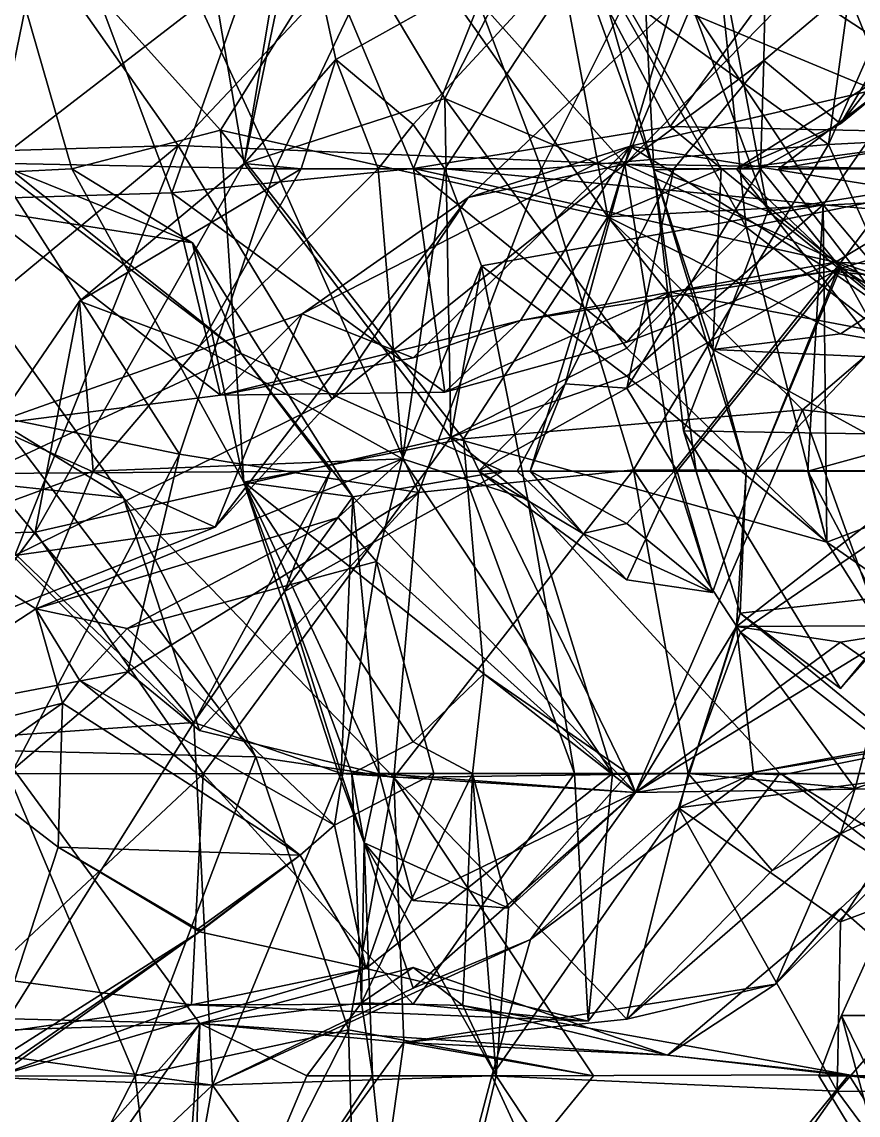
# Model space of a CAD drawing. Extents: x 290034 to 295698, y 4553723 to 4561693.
# Drawn here: x 293941.7 to 293991, y 4558708.6 to 4558773 of the extents above; entities that cross this region are included whole.
import ezdxf

# ---------------------------------------------------------------- set-up
doc = ezdxf.new("R2010")
doc.units = 0
doc.layers.add('Au_ppm_Pref_-_0_2', color=7, linetype='CONTINUOUS')

msp = doc.modelspace()

# ---------------------------------------------------------------- linework, layer by layer
at = {"layer": 'Au_ppm_Pref_-_0_2'}
for points in [[(294002.162, 4558766.394, 1800.011), (294005.155, 4558786.258, 1796.246), (293988.724, 4558778.937, 1797.791)], [(293989.278, 4558765.822, 1866.267), (293991.963, 4558785.434, 1870.077), (293977.379, 4558774.459, 1867.527)], [(293989.278, 4558765.822, 1866.267), (293996.557, 4558782.195, 1867.786), (293991.963, 4558785.434, 1870.077)], [(293977.253, 4558764.657, 1835.315), (293963.939, 4558779.557, 1834.042), (293985.708, 4558784.822, 1836.047)], [(293977.253, 4558764.657, 1835.315), (293985.708, 4558784.822, 1836.047), (293985.454, 4558770.774, 1841.191)], [(293999.019, 4558782.195, 1841.191), (293985.454, 4558770.774, 1841.191), (293985.708, 4558784.822, 1836.047)], [(293927.5, 4558781.901, 1817.675), (293938.539, 4558762.587, 1816.623), (293942.655, 4558783.982, 1812.528)], [(293938.539, 4558762.587, 1816.623), (293950.545, 4558762.961, 1811.097), (293942.655, 4558783.982, 1812.528)], [(293942.655, 4558783.982, 1812.528), (293950.545, 4558762.961, 1811.097), (293957.331, 4558782.195, 1806.158)], [(293939.365, 4558782.373, 1799.536), (293950.045, 4558783.27, 1793.676), (293936.248, 4558769.09, 1793.676)], [(293950.045, 4558783.27, 1793.676), (293939.491, 4558782.261, 1787.76), (293936.248, 4558769.09, 1793.676)], [(293972.239, 4558783.056, 1901.174), (293976.264, 4558761.549, 1895.159), (293962.469, 4558781.091, 1896.184)], [(293978.979, 4558764.33, 1906.473), (293972.239, 4558783.056, 1901.174), (293973.899, 4558782.195, 1906.523)], [(293978.979, 4558764.33, 1906.473), (293982.952, 4558764.377, 1900.584), (293972.239, 4558783.056, 1901.174)], [(293972.239, 4558783.056, 1901.174), (293982.952, 4558764.377, 1900.584), (293976.264, 4558761.549, 1895.159)], [(293939.227, 4558782.385, 1833.668), (293950.917, 4558765.759, 1836.751), (293926.142, 4558765.033, 1836.113)], [(293963.939, 4558779.557, 1834.042), (293950.917, 4558765.759, 1836.751), (293939.227, 4558782.385, 1833.668)], [(293965.411, 4558782.808, 1870.945), (293952.18, 4558774.067, 1874.117), (293956.636, 4558764.377, 1872.988)], [(293956.636, 4558764.377, 1872.988), (293972.338, 4558764.377, 1870.069), (293965.411, 4558782.808, 1870.945)], [(293965.411, 4558782.808, 1870.945), (293972.338, 4558764.377, 1870.069), (293977.379, 4558774.459, 1867.527)], [(293978.979, 4558764.33, 1906.473), (293973.899, 4558782.195, 1906.523), (293978.048, 4558782.59, 1912.351)], [(293978.048, 4558782.59, 1912.351), (293982.614, 4558778.257, 1918.402), (293985.7, 4558761.892, 1914.137)], [(293978.979, 4558764.33, 1906.473), (293978.048, 4558782.59, 1912.351), (293985.7, 4558761.892, 1914.137)], [(293944.657, 4558764.377, 1891.098), (293928.994, 4558763.588, 1893.959), (293939.528, 4558782.056, 1894.254)], [(293929.622, 4558782.195, 1875.582), (293940.011, 4558764.705, 1875.843), (293943.597, 4558782.195, 1872.781)], [(293939.528, 4558782.056, 1894.254), (293962.469, 4558781.091, 1896.184), (293953.419, 4558766.659, 1893.3)], [(293953.419, 4558766.659, 1893.3), (293944.657, 4558764.377, 1891.098), (293939.528, 4558782.056, 1894.254)], [(293952.18, 4558774.067, 1874.117), (293943.597, 4558782.195, 1872.781), (293940.011, 4558764.705, 1875.843)], [(293964.803, 4558764.398, 1805.573), (293957.331, 4558782.195, 1806.158), (293950.545, 4558762.961, 1811.097)], [(293954.818, 4558764.696, 1931.066), (293951.851, 4558782.195, 1930.281), (293957.754, 4558782.195, 1933.592)], [(293951.851, 4558782.195, 1930.281), (293954.818, 4558764.696, 1931.066), (293958.461, 4558782.195, 1927.302)], [(293966.644, 4558768.534, 1926.606), (293958.461, 4558782.195, 1927.302), (293954.818, 4558764.696, 1931.066)], [(293957.754, 4558782.195, 1933.592), (293960.22, 4558770.825, 1936.22), (293954.818, 4558764.696, 1931.066)], [(293964.803, 4558764.398, 1805.573), (293971.835, 4558782.195, 1800.206), (293957.331, 4558782.195, 1806.158)], [(293977.005, 4558780.204, 1935.855), (293960.22, 4558770.825, 1936.22), (293957.754, 4558782.195, 1933.592)], [(293966.644, 4558768.534, 1926.606), (293973.053, 4558781.006, 1923.685), (293958.461, 4558782.195, 1927.302)], [(293964.803, 4558764.398, 1805.573), (293979.934, 4558766.878, 1801.654), (293971.835, 4558782.195, 1800.206)], [(293979.934, 4558766.878, 1801.654), (293988.724, 4558778.937, 1797.791), (293971.835, 4558782.195, 1800.206)], [(293977.005, 4558780.204, 1935.855), (294002.948, 4558782.295, 1935.854), (293988.954, 4558762.263, 1937.335)], [(293999.019, 4558782.195, 1841.191), (293989.978, 4558767.028, 1842.074), (293985.454, 4558770.774, 1841.191)], [(293994.254, 4558782.195, 1857.561), (293994.083, 4558765.73, 1852.968), (293987.434, 4558782.195, 1853.069)], [(293994.083, 4558765.73, 1852.968), (293998.826, 4558782.195, 1848.347), (293987.434, 4558782.195, 1853.069)], [(294007.614, 4558760.647, 1941.028), (293988.954, 4558762.263, 1937.335), (294002.948, 4558782.295, 1935.854)], [(293999.604, 4558766.346, 1871.339), (293996.557, 4558782.195, 1867.786), (293989.278, 4558765.822, 1866.267)], [(293996.791, 4558772.559, 1847.13), (293989.978, 4558767.028, 1842.074), (294001.962, 4558782.195, 1841.481)], [(293999.019, 4558782.195, 1841.191), (294001.962, 4558782.195, 1841.481), (293989.978, 4558767.028, 1842.074)], [(293962.469, 4558781.091, 1896.184), (293976.264, 4558761.549, 1895.159), (293953.419, 4558766.659, 1893.3)], [(293973.053, 4558781.006, 1923.685), (293966.644, 4558768.534, 1926.606), (293984.421, 4558760.949, 1923.151)], [(293982.614, 4558778.257, 1918.402), (293973.053, 4558781.006, 1923.685), (293984.421, 4558760.949, 1923.151)], [(293977.005, 4558780.204, 1935.855), (293964.779, 4558766.985, 1937.089), (293960.22, 4558770.825, 1936.22)], [(293977.005, 4558780.204, 1935.855), (293966.643, 4558764.377, 1937.098), (293964.779, 4558766.985, 1937.089)], [(293977.005, 4558780.204, 1935.855), (293988.954, 4558762.263, 1937.335), (293966.643, 4558764.377, 1937.098)], [(293977.253, 4558764.657, 1835.315), (293950.917, 4558765.759, 1836.751), (293963.939, 4558779.557, 1834.042)], [(293977.253, 4558764.657, 1835.315), (293994.13, 4558764.377, 1839.233), (293991.2, 4558778.87, 1834.719)], [(293977.253, 4558764.657, 1835.315), (293991.2, 4558778.87, 1834.719), (293980.031, 4558774.002, 1827.831)], [(294002.162, 4558766.394, 1800.011), (293988.724, 4558778.937, 1797.791), (293979.934, 4558766.878, 1801.654)], [(293991.2, 4558778.87, 1834.719), (293991.99, 4558769.031, 1828.709), (293980.031, 4558774.002, 1827.831)], [(294003.3, 4558764.725, 1918.368), (293982.614, 4558778.257, 1918.402), (293984.421, 4558760.949, 1923.151)], [(293985.7, 4558761.892, 1914.137), (293982.614, 4558778.257, 1918.402), (294003.3, 4558764.725, 1918.368)], [(293956.636, 4558764.377, 1872.988), (293952.18, 4558774.067, 1874.117), (293940.011, 4558764.705, 1875.843)], [(293977.253, 4558764.657, 1835.315), (293980.031, 4558774.002, 1827.831), (293968.029, 4558762.697, 1828.479)], [(293977.581, 4558765.706, 1822.771), (293968.029, 4558762.697, 1828.479), (293980.031, 4558774.002, 1827.831)], [(293989.278, 4558765.822, 1866.267), (293977.379, 4558774.459, 1867.527), (293972.338, 4558764.377, 1870.069)], [(293977.581, 4558765.706, 1822.771), (293980.031, 4558774.002, 1827.831), (293991.99, 4558769.031, 1828.709)], [(293994.083, 4558765.73, 1852.968), (293983.84, 4558764.377, 1847.13), (293996.791, 4558772.559, 1847.13)], [(293983.84, 4558764.377, 1847.13), (293989.978, 4558767.028, 1842.074), (293996.791, 4558772.559, 1847.13)], [(293995.52, 4558764.377, 1864.343), (293986.322, 4558764.377, 1859.009), (293996.88, 4558772.433, 1859.009)], [(293996.88, 4558772.433, 1859.009), (293986.322, 4558764.377, 1859.009), (293994.083, 4558765.73, 1852.968)], [(293960.22, 4558770.825, 1936.22), (293958.169, 4558764.377, 1936.22), (293954.818, 4558764.696, 1931.066)], [(293958.169, 4558764.377, 1936.22), (293960.22, 4558770.825, 1936.22), (293962.72, 4558764.377, 1937.19)], [(293960.22, 4558770.825, 1936.22), (293964.779, 4558766.985, 1937.089), (293962.72, 4558764.377, 1937.19)], [(293977.253, 4558764.657, 1835.315), (293985.454, 4558770.774, 1841.191), (293980.151, 4558764.377, 1841.191)], [(293980.151, 4558764.377, 1841.191), (293985.454, 4558770.774, 1841.191), (293985.268, 4558764.377, 1843.411)], [(293985.454, 4558770.774, 1841.191), (293989.978, 4558767.028, 1842.074), (293985.268, 4558764.377, 1843.411)], [(293977.581, 4558765.706, 1822.771), (293991.99, 4558769.031, 1828.709), (294001.318, 4558761.902, 1823.99)], [(293966.644, 4558768.534, 1926.606), (293954.818, 4558764.696, 1931.066), (293967, 4558748.572, 1931.219)], [(293966.644, 4558768.534, 1926.606), (293967, 4558748.572, 1931.219), (293977.379, 4558753.817, 1926.761)], [(293966.644, 4558768.534, 1926.606), (293977.379, 4558753.817, 1926.761), (293984.421, 4558760.949, 1923.151)], [(293966.643, 4558764.377, 1937.098), (293962.72, 4558764.377, 1937.19), (293964.779, 4558766.985, 1937.089)], [(293964.803, 4558764.398, 1805.573), (293989.679, 4558758.874, 1805.375), (293979.934, 4558766.878, 1801.654)], [(294002.162, 4558766.394, 1800.011), (293979.934, 4558766.878, 1801.654), (293989.679, 4558758.874, 1805.375)], [(293983.84, 4558764.377, 1847.13), (293985.268, 4558764.377, 1843.411), (293989.978, 4558767.028, 1842.074)], [(293953.419, 4558766.659, 1893.3), (293954.789, 4558745.921, 1889.723), (293944.657, 4558764.377, 1891.098)], [(293953.419, 4558766.659, 1893.3), (293976.264, 4558761.549, 1895.159), (293967.756, 4558748.457, 1892.609)], [(293953.419, 4558766.659, 1893.3), (293967.756, 4558748.457, 1892.609), (293954.789, 4558745.921, 1889.723)], [(293999.604, 4558766.346, 1871.339), (293989.278, 4558765.822, 1866.267), (293997.954, 4558746.559, 1867.127)], [(294002.162, 4558766.394, 1800.011), (293989.679, 4558758.874, 1805.375), (294015.247, 4558757.569, 1806.103)], [(293939.581, 4558756.392, 1838.529), (293926.142, 4558765.033, 1836.113), (293950.917, 4558765.759, 1836.751)], [(293941.292, 4558741.589, 1836.513), (293939.581, 4558756.392, 1838.529), (293950.917, 4558765.759, 1836.751)], [(293960.003, 4558750.804, 1833.887), (293941.292, 4558741.589, 1836.513), (293950.917, 4558765.759, 1836.751)], [(293977.253, 4558764.657, 1835.315), (293960.003, 4558750.804, 1833.887), (293950.917, 4558765.759, 1836.751)], [(293977.581, 4558765.706, 1822.771), (293958.227, 4558755.826, 1823.373), (293968.029, 4558762.697, 1828.479)], [(293977.581, 4558765.706, 1822.771), (293964.779, 4558753.234, 1821.148), (293958.227, 4558755.826, 1823.373)], [(293977.581, 4558765.706, 1822.771), (293971.105, 4558755.432, 1817.433), (293964.779, 4558753.234, 1821.148)], [(293977.581, 4558765.706, 1822.771), (293989.438, 4558758.341, 1817.199), (293971.105, 4558755.432, 1817.433)], [(293977.774, 4558746.639, 1865.599), (293989.278, 4558765.822, 1866.267), (293972.338, 4558764.377, 1870.069)], [(293977.581, 4558765.706, 1822.771), (294001.318, 4558761.902, 1823.99), (293989.438, 4558758.341, 1817.199)], [(293977.774, 4558746.639, 1865.599), (293997.954, 4558746.559, 1867.127), (293989.278, 4558765.822, 1866.267)], [(293994.083, 4558765.73, 1852.968), (293993.718, 4558751.848, 1847.13), (293983.84, 4558764.377, 1847.13)], [(293996.638, 4558750.874, 1859.009), (293994.083, 4558765.73, 1852.968), (293986.322, 4558764.377, 1859.009)], [(293940.985, 4558764.377, 1899.922), (293928.994, 4558763.588, 1893.959), (293951.768, 4558760.013, 1895.905)], [(293944.657, 4558764.377, 1891.098), (293951.768, 4558760.013, 1895.905), (293928.994, 4558763.588, 1893.959)], [(293935.513, 4558750.753, 1876.827), (293951.003, 4558747.57, 1875.934), (293940.011, 4558764.705, 1875.843)], [(293954.634, 4558753.495, 1901.739), (293939.476, 4558746.431, 1906.757), (293940.282, 4558764.377, 1900.914)], [(293951.003, 4558747.57, 1875.934), (293956.636, 4558764.377, 1872.988), (293940.011, 4558764.705, 1875.843)], [(293940.985, 4558764.377, 1900.584), (293954.634, 4558753.495, 1901.739), (293940.282, 4558764.377, 1900.914)], [(293951.768, 4558760.013, 1895.905), (293954.634, 4558753.495, 1901.739), (293940.985, 4558764.377, 1900.584)], [(293951.768, 4558760.013, 1895.905), (293940.985, 4558764.377, 1900.584), (293940.985, 4558764.377, 1899.922)], [(293945.095, 4558756.578, 1936.22), (293942.485, 4558742.961, 1932.849), (293954.818, 4558764.696, 1931.066)], [(293954.818, 4558764.696, 1931.066), (293942.485, 4558742.961, 1932.849), (293967, 4558748.572, 1931.219)], [(293951.768, 4558760.013, 1895.905), (293944.657, 4558764.377, 1891.098), (293954.789, 4558745.921, 1889.723)], [(293958.169, 4558764.377, 1936.22), (293945.095, 4558756.578, 1936.22), (293954.818, 4558764.696, 1931.066)], [(293952.18, 4558753.931, 1938.677), (293945.095, 4558756.578, 1936.22), (293958.169, 4558764.377, 1936.22)], [(293964.803, 4558764.398, 1805.573), (293950.545, 4558762.961, 1811.097), (293966.645, 4558751.215, 1812.166)], [(293956.636, 4558764.377, 1872.988), (293951.003, 4558747.57, 1875.934), (293965.096, 4558745.309, 1871.632)], [(293964.151, 4558747.281, 1941.491), (293952.18, 4558753.931, 1938.677), (293962.72, 4558764.377, 1937.19)], [(293952.18, 4558753.931, 1938.677), (293958.169, 4558764.377, 1936.22), (293962.72, 4558764.377, 1937.19)], [(293965.096, 4558745.309, 1871.632), (293972.338, 4558764.377, 1870.069), (293956.636, 4558764.377, 1872.988)], [(293977.253, 4558764.657, 1835.315), (293968.029, 4558762.697, 1828.479), (293960.003, 4558750.804, 1833.887)], [(293964.151, 4558747.281, 1941.491), (293962.72, 4558764.377, 1937.19), (293966.643, 4558764.377, 1937.098)], [(293968.814, 4558758.671, 1936.22), (293964.151, 4558747.281, 1941.491), (293966.643, 4558764.377, 1937.098)], [(293964.803, 4558764.398, 1805.573), (293966.645, 4558751.215, 1812.166), (293977.379, 4558754.159, 1808.088)], [(293964.803, 4558764.398, 1805.573), (293977.379, 4558754.159, 1808.088), (293989.679, 4558758.874, 1805.375)], [(293977.774, 4558746.639, 1865.599), (293972.338, 4558764.377, 1870.069), (293965.096, 4558745.309, 1871.632)], [(293966.643, 4558764.377, 1937.098), (293988.954, 4558762.263, 1937.335), (293968.814, 4558758.671, 1936.22)], [(293977.253, 4558764.657, 1835.315), (293973.744, 4558751.698, 1841.191), (293971.674, 4558746.559, 1838.502)], [(293977.253, 4558764.657, 1835.315), (293971.674, 4558746.559, 1838.502), (293980.177, 4558746.559, 1839.871)], [(293977.253, 4558764.657, 1835.315), (293980.151, 4558764.377, 1841.191), (293973.744, 4558751.698, 1841.191)], [(293980.151, 4558764.377, 1841.191), (293977.379, 4558751.452, 1842.822), (293973.744, 4558751.698, 1841.191)], [(293982.952, 4558764.377, 1900.584), (293982.454, 4558753.736, 1900.584), (293976.264, 4558761.549, 1895.159)], [(293977.253, 4558764.657, 1835.315), (293980.177, 4558746.559, 1839.871), (293989.978, 4558758.844, 1839.347)], [(293977.253, 4558764.657, 1835.315), (293989.978, 4558758.844, 1839.347), (293994.13, 4558764.377, 1839.233)], [(293989.978, 4558758.536, 1843.138), (293977.379, 4558751.452, 1842.822), (293985.268, 4558764.377, 1843.411)], [(293980.151, 4558764.377, 1841.191), (293985.268, 4558764.377, 1843.411), (293977.379, 4558751.452, 1842.822)], [(293978.979, 4558764.33, 1906.473), (293982.454, 4558753.736, 1900.584), (293982.952, 4558764.377, 1900.584)], [(293978.979, 4558764.33, 1906.473), (293980.732, 4558748.93, 1911.672), (293981.472, 4558746.559, 1906.523)], [(293978.979, 4558764.33, 1906.473), (293985.7, 4558761.892, 1914.137), (293980.732, 4558748.93, 1911.672)], [(293978.979, 4558764.33, 1906.473), (293981.472, 4558746.559, 1906.523), (293984.421, 4558746.559, 1903.904)], [(293978.979, 4558764.33, 1906.473), (293984.421, 4558746.559, 1903.904), (293982.454, 4558753.736, 1900.584)], [(293983.84, 4558764.377, 1847.13), (293993.718, 4558751.848, 1847.13), (293989.978, 4558758.536, 1843.138)], [(293983.84, 4558764.377, 1847.13), (293989.978, 4558758.536, 1843.138), (293985.268, 4558764.377, 1843.411)], [(294002.131, 4558747.296, 1924.653), (294003.3, 4558764.725, 1918.368), (293984.421, 4558760.949, 1923.151)], [(293985.7, 4558761.892, 1914.137), (294003.3, 4558764.725, 1918.368), (294002.205, 4558748.592, 1912.111)], [(293996.638, 4558750.874, 1859.009), (293986.322, 4558764.377, 1859.009), (293995.52, 4558764.377, 1864.343)], [(293995.084, 4558757.155, 1841.191), (293994.13, 4558764.377, 1839.233), (293989.978, 4558758.844, 1839.347)], [(293938.539, 4558762.587, 1816.623), (293953.415, 4558751.032, 1818.342), (293950.545, 4558762.961, 1811.097)], [(293939.748, 4558749.29, 1823.637), (293953.415, 4558751.032, 1818.342), (293938.539, 4558762.587, 1816.623)], [(293953.415, 4558751.032, 1818.342), (293966.645, 4558751.215, 1812.166), (293950.545, 4558762.961, 1811.097)], [(293958.227, 4558755.826, 1823.373), (293953.11, 4558743.269, 1829.099), (293968.029, 4558762.697, 1828.479)], [(293968.029, 4558762.697, 1828.479), (293953.11, 4558743.269, 1829.099), (293960.003, 4558750.804, 1833.887)], [(293976.264, 4558761.549, 1895.159), (293989.978, 4558754.656, 1897.344), (294002.702, 4558762.963, 1894.577)], [(294002.702, 4558762.963, 1894.577), (293987.733, 4558750.176, 1892.38), (293976.264, 4558761.549, 1895.159)], [(293987.733, 4558750.176, 1892.38), (294002.702, 4558762.963, 1894.577), (293995.984, 4558749.255, 1888.09)], [(293989.978, 4558754.656, 1897.344), (294000.054, 4558752.909, 1901.511), (294002.702, 4558762.963, 1894.577)], [(293988.954, 4558762.263, 1937.335), (293977.379, 4558752.166, 1934.351), (293968.814, 4558758.671, 1936.22)], [(293988.954, 4558762.263, 1937.335), (293989.167, 4558742.378, 1930.562), (293977.379, 4558752.166, 1934.351)], [(293985.7, 4558761.892, 1914.137), (294002.205, 4558748.592, 1912.111), (293980.732, 4558748.93, 1911.672)], [(293988.059, 4558746.559, 1936.22), (293988.954, 4558762.263, 1937.335), (293999.524, 4558749.712, 1938.71)], [(293988.954, 4558762.263, 1937.335), (293988.059, 4558746.559, 1936.22), (293989.167, 4558742.378, 1930.562)], [(294007.614, 4558760.647, 1941.028), (293999.524, 4558749.712, 1938.71), (293988.954, 4558762.263, 1937.335)], [(294001.318, 4558761.902, 1823.99), (294006.94, 4558752.729, 1817.433), (293989.438, 4558758.341, 1817.199)], [(293987.733, 4558750.176, 1892.38), (293967.756, 4558748.457, 1892.609), (293976.264, 4558761.549, 1895.159)], [(293989.978, 4558754.656, 1897.344), (293976.264, 4558761.549, 1895.159), (293982.454, 4558753.736, 1900.584)], [(293977.379, 4558753.817, 1926.761), (293989.167, 4558742.378, 1930.562), (293984.421, 4558760.949, 1923.151)], [(293984.421, 4558760.949, 1923.151), (293989.167, 4558742.378, 1930.562), (294002.131, 4558747.296, 1924.653)], [(293936.723, 4558760.334, 1864.948), (293947.695, 4558744.986, 1864.948), (293936.602, 4558746.17, 1870.546)], [(293947.695, 4558744.986, 1864.948), (293936.723, 4558760.334, 1864.948), (293940.55, 4558749.349, 1858.498)], [(293954.634, 4558753.495, 1901.739), (293951.768, 4558760.013, 1895.905), (293961.216, 4558745.043, 1895.534)], [(293951.768, 4558760.013, 1895.905), (293954.789, 4558745.921, 1889.723), (293961.216, 4558745.043, 1895.534)], [(293968.814, 4558758.671, 1936.22), (293971.538, 4558744.894, 1936.22), (293964.151, 4558747.281, 1941.491)], [(293967, 4558748.572, 1931.219), (293971.538, 4558744.894, 1936.22), (293968.814, 4558758.671, 1936.22)], [(293967, 4558748.572, 1931.219), (293968.814, 4558758.671, 1936.22), (293977.379, 4558752.166, 1934.351)], [(293977.379, 4558754.159, 1808.088), (293979.919, 4558757.113, 1812.718), (293989.679, 4558758.874, 1805.375)], [(293989.978, 4558758.536, 1843.138), (293980.354, 4558746.559, 1842.593), (293977.379, 4558751.452, 1842.822)], [(293979.919, 4558757.113, 1812.718), (293995.371, 4558754.186, 1811.494), (293989.679, 4558758.874, 1805.375)], [(293984.983, 4558746.559, 1841.191), (293989.978, 4558758.844, 1839.347), (293980.177, 4558746.559, 1839.871)], [(293989.978, 4558758.536, 1843.138), (293984.983, 4558746.559, 1841.191), (293980.354, 4558746.559, 1842.593)], [(293984.983, 4558746.559, 1841.191), (293995.084, 4558757.155, 1841.191), (293989.978, 4558758.844, 1839.347)], [(293989.978, 4558758.536, 1843.138), (293995.084, 4558757.155, 1841.191), (293984.983, 4558746.559, 1841.191)], [(293995.371, 4558754.186, 1811.494), (294002.577, 4558753.102, 1807.736), (293989.679, 4558758.874, 1805.375)], [(294002.577, 4558753.102, 1807.736), (294015.247, 4558757.569, 1806.103), (293989.679, 4558758.874, 1805.375)], [(294002.577, 4558750.692, 1842.568), (293995.084, 4558757.155, 1841.191), (293989.978, 4558758.536, 1843.138)], [(294002.577, 4558750.692, 1842.568), (293989.978, 4558758.536, 1843.138), (293993.718, 4558751.848, 1847.13)], [(293971.105, 4558755.432, 1817.433), (293989.438, 4558758.341, 1817.199), (293979.919, 4558757.113, 1812.718)], [(293989.438, 4558758.341, 1817.199), (293995.371, 4558754.186, 1811.494), (293979.919, 4558757.113, 1812.718)], [(293995.371, 4558754.186, 1811.494), (293989.438, 4558758.341, 1817.199), (294005.543, 4558756.712, 1812.651)], [(293989.438, 4558758.341, 1817.199), (294006.94, 4558752.729, 1817.433), (294005.543, 4558756.712, 1812.651)], [(293935.656, 4558742.812, 1936.22), (293945.095, 4558756.578, 1936.22), (293945.907, 4558746.559, 1939.177)], [(293945.095, 4558756.578, 1936.22), (293935.656, 4558742.812, 1936.22), (293942.485, 4558742.961, 1932.849)], [(293945.095, 4558756.578, 1936.22), (293952.18, 4558753.931, 1938.677), (293945.907, 4558746.559, 1939.177)], [(293966.645, 4558751.215, 1812.166), (293971.105, 4558755.432, 1817.433), (293979.919, 4558757.113, 1812.718)], [(293966.645, 4558751.215, 1812.166), (293979.919, 4558757.113, 1812.718), (293977.379, 4558754.159, 1808.088)], [(293939.748, 4558749.29, 1823.637), (293953.11, 4558743.269, 1829.099), (293958.227, 4558755.826, 1823.373)], [(293939.748, 4558749.29, 1823.637), (293958.227, 4558755.826, 1823.373), (293953.415, 4558751.032, 1818.342)], [(293953.415, 4558751.032, 1818.342), (293958.227, 4558755.826, 1823.373), (293964.779, 4558753.234, 1821.148)], [(293953.415, 4558751.032, 1818.342), (293964.779, 4558753.234, 1821.148), (293971.105, 4558755.432, 1817.433)], [(293953.415, 4558751.032, 1818.342), (293971.105, 4558755.432, 1817.433), (293966.645, 4558751.215, 1812.166)], [(293989.978, 4558754.656, 1897.344), (293982.454, 4558753.736, 1900.584), (294000.054, 4558752.909, 1901.511)], [(293954.634, 4558753.495, 1901.739), (293959.897, 4558746.559, 1904.222), (293939.476, 4558746.431, 1906.757)], [(293964.151, 4558747.281, 1941.491), (293945.907, 4558746.559, 1939.177), (293952.18, 4558753.931, 1938.677)], [(293954.634, 4558753.495, 1901.739), (293970.069, 4558746.559, 1900.584), (293959.897, 4558746.559, 1904.222)], [(293970.069, 4558746.559, 1900.584), (293954.634, 4558753.495, 1901.739), (293961.216, 4558745.043, 1895.534)], [(293989.167, 4558742.378, 1930.562), (293977.379, 4558753.817, 1926.761), (293967, 4558748.572, 1931.219)], [(293995.563, 4558746.559, 1903.89), (294000.054, 4558752.909, 1901.511), (293982.454, 4558753.736, 1900.584)], [(293995.563, 4558746.559, 1903.89), (293982.454, 4558753.736, 1900.584), (293984.421, 4558746.559, 1903.904)], [(293977.379, 4558752.166, 1934.351), (293989.167, 4558742.378, 1930.562), (293967, 4558748.572, 1931.219)], [(293973.744, 4558751.698, 1841.191), (293968.623, 4558746.559, 1845.318), (293970.904, 4558746.559, 1841.191)], [(293973.744, 4558751.698, 1841.191), (293977.379, 4558751.452, 1842.822), (293968.623, 4558746.559, 1845.318)], [(293980.354, 4558746.559, 1842.593), (293968.623, 4558746.559, 1845.318), (293977.379, 4558751.452, 1842.822)], [(293971.674, 4558746.559, 1838.502), (293973.744, 4558751.698, 1841.191), (293970.904, 4558746.559, 1841.191)], [(293953.11, 4558743.269, 1829.099), (293941.292, 4558741.589, 1836.513), (293960.003, 4558750.804, 1833.887)], [(293941.202, 4558728.995, 1876.499), (293951.003, 4558747.57, 1875.934), (293935.513, 4558750.753, 1876.827)], [(293987.733, 4558750.176, 1892.38), (293977.896, 4558727.628, 1894.47), (293967.756, 4558748.457, 1892.609)], [(293987.733, 4558750.176, 1892.38), (293992.619, 4558736.643, 1890.094), (293977.896, 4558727.628, 1894.47)], [(293987.733, 4558750.176, 1892.38), (293995.984, 4558749.255, 1888.09), (293992.619, 4558736.643, 1890.094)], [(293995.836, 4558731.828, 1936.22), (293988.059, 4558746.559, 1936.22), (293999.524, 4558749.712, 1938.71)], [(293939.748, 4558749.29, 1823.637), (293936.828, 4558736.838, 1830.713), (293953.11, 4558743.269, 1829.099)], [(293940.28, 4558730.099, 1855.087), (293955.502, 4558729.725, 1857.955), (293940.55, 4558749.349, 1858.498)], [(293947.695, 4558744.986, 1864.948), (293940.55, 4558749.349, 1858.498), (293955.502, 4558729.725, 1857.955)], [(293980.732, 4558748.93, 1911.672), (293989.978, 4558733.745, 1910.794), (293984.055, 4558738.183, 1906.523)], [(293980.732, 4558748.93, 1911.672), (294002.205, 4558748.592, 1912.111), (293989.978, 4558733.745, 1910.794)], [(293980.732, 4558748.93, 1911.672), (293984.055, 4558738.183, 1906.523), (293981.472, 4558746.559, 1906.523)], [(293967, 4558748.572, 1931.219), (293942.485, 4558742.961, 1932.849), (293952.397, 4558728.716, 1930.013)], [(293967, 4558748.572, 1931.219), (293952.397, 4558728.716, 1930.013), (293974.289, 4558728.741, 1931.737)], [(293967.756, 4558748.457, 1892.609), (293968.937, 4558734.62, 1888.705), (293954.789, 4558745.921, 1889.723)], [(293971.538, 4558744.894, 1936.22), (293967, 4558748.572, 1931.219), (293974.289, 4558728.741, 1931.737)], [(293967.756, 4558748.457, 1892.609), (293977.896, 4558727.628, 1894.47), (293968.937, 4558734.62, 1888.705)], [(294002.205, 4558748.592, 1912.111), (293995.032, 4558739.411, 1906.523), (293989.978, 4558733.745, 1910.794)], [(293941.202, 4558728.995, 1876.499), (293947.945, 4558734.73, 1870.887), (293951.003, 4558747.57, 1875.934)], [(293965.096, 4558745.309, 1871.632), (293951.003, 4558747.57, 1875.934), (293947.945, 4558734.73, 1870.887)], [(293942.524, 4558738.442, 1940.841), (293964.151, 4558747.281, 1941.491), (293960.364, 4558743.824, 1942.505)], [(293942.524, 4558738.442, 1940.841), (293945.907, 4558746.559, 1939.177), (293964.151, 4558747.281, 1941.491)], [(293960.364, 4558743.824, 1942.505), (293964.151, 4558747.281, 1941.491), (293962.626, 4558741.243, 1942.827)], [(293962.626, 4558741.243, 1942.827), (293964.151, 4558747.281, 1941.491), (293976.532, 4558728.741, 1942.084)], [(293971.538, 4558744.894, 1936.22), (293976.532, 4558728.741, 1942.084), (293964.151, 4558747.281, 1941.491)], [(293989.167, 4558742.378, 1930.562), (294004.495, 4558731.743, 1931.319), (294002.131, 4558747.296, 1924.653)], [(293927.389, 4558730.032, 1905.901), (293939.476, 4558746.431, 1906.757), (293951.847, 4558731.741, 1905.366)], [(293935.656, 4558742.812, 1936.22), (293945.907, 4558746.559, 1939.177), (293942.524, 4558738.442, 1940.841)], [(293959.897, 4558746.559, 1904.222), (293951.847, 4558731.741, 1905.366), (293939.476, 4558746.431, 1906.757)], [(293957.189, 4558739.476, 1900.584), (293951.847, 4558731.741, 1905.366), (293959.897, 4558746.559, 1904.222)], [(293970.069, 4558746.559, 1900.584), (293957.189, 4558739.476, 1900.584), (293959.897, 4558746.559, 1904.222)], [(293957.189, 4558739.476, 1900.584), (293970.069, 4558746.559, 1900.584), (293961.216, 4558745.043, 1895.534)], [(293977.774, 4558746.639, 1865.599), (293965.096, 4558745.309, 1871.632), (293963.636, 4558728.502, 1865.035)], [(293977.774, 4558746.639, 1865.599), (293963.636, 4558728.502, 1865.035), (293980.991, 4558728.741, 1864.948)], [(293980.354, 4558746.559, 1842.593), (293977.379, 4558740.158, 1843.324), (293968.623, 4558746.559, 1845.318)], [(293974.781, 4558742.886, 1841.191), (293970.904, 4558746.559, 1841.191), (293968.623, 4558746.559, 1845.318)], [(293974.781, 4558742.886, 1841.191), (293968.623, 4558746.559, 1845.318), (293977.379, 4558740.158, 1843.324)], [(293971.674, 4558746.559, 1838.502), (293970.904, 4558746.559, 1841.191), (293974.781, 4558742.886, 1841.191)], [(293971.674, 4558746.559, 1838.502), (293974.781, 4558742.886, 1841.191), (293977.379, 4558743.468, 1840.161)], [(293971.674, 4558746.559, 1838.502), (293977.379, 4558743.468, 1840.161), (293980.177, 4558746.559, 1839.871)], [(293980.354, 4558746.559, 1842.593), (293982.434, 4558739.41, 1841.191), (293977.379, 4558740.158, 1843.324)], [(293982.434, 4558739.41, 1841.191), (293980.177, 4558746.559, 1839.871), (293977.379, 4558743.468, 1840.161)], [(293977.774, 4558746.639, 1865.599), (293980.991, 4558728.741, 1864.948), (293984.092, 4558737.064, 1864.948)], [(293984.092, 4558737.064, 1864.948), (293997.954, 4558746.559, 1867.127), (293977.774, 4558746.639, 1865.599)], [(293984.983, 4558746.559, 1841.191), (293980.177, 4558746.559, 1839.871), (293982.434, 4558739.41, 1841.191)], [(293980.354, 4558746.559, 1842.593), (293984.983, 4558746.559, 1841.191), (293982.434, 4558739.41, 1841.191)], [(293981.472, 4558746.559, 1906.523), (293984.055, 4558738.183, 1906.523), (293984.421, 4558746.559, 1903.904)], [(293984.055, 4558738.183, 1906.523), (293983.845, 4558737.414, 1900.584), (293984.421, 4558746.559, 1903.904)], [(293995.563, 4558746.559, 1903.89), (293984.421, 4558746.559, 1903.904), (293983.845, 4558737.414, 1900.584)], [(293995.563, 4558746.559, 1903.89), (293983.845, 4558737.414, 1900.584), (293996.14, 4558737.455, 1900.584)], [(293984.092, 4558737.064, 1864.948), (293991.69, 4558731.162, 1864.948), (293997.954, 4558746.559, 1867.127)], [(293988.059, 4558746.559, 1936.22), (293995.836, 4558731.828, 1936.22), (293989.167, 4558742.378, 1930.562)], [(293947.945, 4558734.73, 1870.887), (293926.178, 4558730.597, 1871.885), (293936.602, 4558746.17, 1870.546)], [(293952.18, 4558731.272, 1870.044), (293947.945, 4558734.73, 1870.887), (293936.602, 4558746.17, 1870.546)], [(293952.18, 4558731.272, 1870.044), (293936.602, 4558746.17, 1870.546), (293947.695, 4558744.986, 1864.948)], [(293961.216, 4558745.043, 1895.534), (293954.789, 4558745.921, 1889.723), (293962.781, 4558728.741, 1889.647)], [(293968.937, 4558734.62, 1888.705), (293964.779, 4558730.599, 1888.086), (293954.789, 4558745.921, 1889.723)], [(293962.781, 4558728.741, 1889.647), (293954.789, 4558745.921, 1889.723), (293960.38, 4558728.741, 1888.705)], [(293954.789, 4558745.921, 1889.723), (293961.168, 4558728.741, 1887.003), (293960.38, 4558728.741, 1888.705)], [(293954.789, 4558745.921, 1889.723), (293964.779, 4558730.599, 1888.086), (293961.168, 4558728.741, 1887.003)], [(293963.636, 4558728.502, 1865.035), (293952.18, 4558731.272, 1870.044), (293947.695, 4558744.986, 1864.948)], [(293963.636, 4558728.502, 1865.035), (293947.695, 4558744.986, 1864.948), (293955.502, 4558729.725, 1857.955)], [(293965.096, 4558745.309, 1871.632), (293947.945, 4558734.73, 1870.887), (293952.18, 4558731.272, 1870.044)], [(293965.096, 4558745.309, 1871.632), (293952.18, 4558731.272, 1870.044), (293963.636, 4558728.502, 1865.035)], [(293960.528, 4558728.741, 1899.429), (293957.189, 4558739.476, 1900.584), (293961.216, 4558745.043, 1895.534)], [(293961.216, 4558745.043, 1895.534), (293977.896, 4558727.628, 1894.47), (293960.528, 4558728.741, 1899.429)], [(293961.216, 4558745.043, 1895.534), (293962.781, 4558728.741, 1889.647), (293977.896, 4558727.628, 1894.47)], [(293971.538, 4558744.894, 1936.22), (293986.397, 4558728.741, 1936.22), (293976.532, 4558728.741, 1942.084)], [(293971.538, 4558744.894, 1936.22), (293974.289, 4558728.741, 1931.737), (293986.397, 4558728.741, 1936.22)], [(293947.903, 4558737.278, 1942.989), (293942.524, 4558738.442, 1940.841), (293960.364, 4558743.824, 1942.505)], [(293960.364, 4558743.824, 1942.505), (293962.626, 4558741.243, 1942.827), (293947.903, 4558737.278, 1942.989)], [(293936.828, 4558736.838, 1830.713), (293941.292, 4558741.589, 1836.513), (293953.11, 4558743.269, 1829.099)], [(293974.781, 4558742.886, 1841.191), (293982.434, 4558739.41, 1841.191), (293977.379, 4558743.468, 1840.161)], [(293935.656, 4558742.812, 1936.22), (293942.524, 4558738.442, 1940.841), (293927.607, 4558728.741, 1942.067)], [(293942.485, 4558742.961, 1932.849), (293935.656, 4558742.812, 1936.22), (293932.014, 4558728.741, 1932.653)], [(293942.485, 4558742.961, 1932.849), (293932.014, 4558728.741, 1932.653), (293952.397, 4558728.716, 1930.013)], [(293982.434, 4558739.41, 1841.191), (293974.781, 4558742.886, 1841.191), (293977.379, 4558740.158, 1843.324)], [(294004.495, 4558731.743, 1931.319), (293989.167, 4558742.378, 1930.562), (293995.836, 4558731.828, 1936.22)], [(293947.903, 4558737.278, 1942.989), (293962.626, 4558741.243, 1942.827), (293960.135, 4558725.689, 1944.475)], [(293962.626, 4558741.243, 1942.827), (293966.005, 4558728.741, 1944.25), (293960.135, 4558725.689, 1944.475)], [(293962.626, 4558741.243, 1942.827), (293976.532, 4558728.741, 1942.084), (293966.005, 4558728.741, 1944.25)], [(293951.847, 4558731.741, 1905.366), (293957.189, 4558739.476, 1900.584), (293960.528, 4558728.741, 1899.429)], [(293995.032, 4558739.411, 1906.523), (293984.055, 4558738.183, 1906.523), (293989.978, 4558733.745, 1910.794)], [(293984.055, 4558738.183, 1906.523), (293995.032, 4558739.411, 1906.523), (293995.598, 4558728.741, 1903.233)], [(293927.607, 4558728.741, 1942.067), (293942.524, 4558738.442, 1940.841), (293944.089, 4558732.89, 1943.463)], [(293945.11, 4558734.241, 1943.268), (293942.524, 4558738.442, 1940.841), (293947.903, 4558737.278, 1942.989)], [(293944.089, 4558732.89, 1943.463), (293942.524, 4558738.442, 1940.841), (293945.11, 4558734.241, 1943.268)], [(293984.055, 4558738.183, 1906.523), (293980.427, 4558726.727, 1904.415), (293983.845, 4558737.414, 1900.584)], [(293984.055, 4558738.183, 1906.523), (293995.598, 4558728.741, 1903.233), (293980.427, 4558726.727, 1904.415)], [(293947.903, 4558737.278, 1942.989), (293960.135, 4558725.689, 1944.475), (293945.11, 4558734.241, 1943.268)], [(293989.978, 4558736.48, 1898.004), (293983.845, 4558737.414, 1900.584), (293977.896, 4558727.628, 1894.47)], [(293983.845, 4558737.414, 1900.584), (293984.847, 4558728.741, 1900.584), (293977.896, 4558727.628, 1894.47)], [(293983.845, 4558737.414, 1900.584), (293980.427, 4558726.727, 1904.415), (293984.847, 4558728.741, 1900.584)], [(293989.978, 4558736.48, 1898.004), (293996.14, 4558737.455, 1900.584), (293983.845, 4558737.414, 1900.584)], [(293989.978, 4558736.48, 1898.004), (294002.216, 4558727.985, 1894.524), (293996.14, 4558737.455, 1900.584)], [(293992.619, 4558736.643, 1890.094), (294002.216, 4558727.985, 1894.524), (293977.896, 4558727.628, 1894.47)], [(293984.092, 4558737.064, 1864.948), (293980.991, 4558728.741, 1864.948), (293990.845, 4558727.856, 1864.227)], [(293984.092, 4558737.064, 1864.948), (293990.845, 4558727.856, 1864.227), (293991.69, 4558731.162, 1864.948)], [(293989.978, 4558736.48, 1898.004), (293977.896, 4558727.628, 1894.47), (294002.216, 4558727.985, 1894.524)], [(293941.202, 4558728.995, 1876.499), (293926.178, 4558730.597, 1871.885), (293947.945, 4558734.73, 1870.887)], [(293944.089, 4558732.89, 1943.463), (293945.11, 4558734.241, 1943.268), (293958.108, 4558723.924, 1944.63)], [(293945.11, 4558734.241, 1943.268), (293960.135, 4558725.689, 1944.475), (293958.108, 4558723.924, 1944.63)], [(293968.937, 4558734.62, 1888.705), (293968.269, 4558728.741, 1887.06), (293964.779, 4558730.599, 1888.086)], [(293968.937, 4558734.62, 1888.705), (293977.457, 4558728.741, 1888.705), (293968.269, 4558728.741, 1887.06)], [(293977.896, 4558727.628, 1894.47), (293977.457, 4558728.741, 1888.705), (293968.937, 4558734.62, 1888.705)], [(293927.607, 4558728.741, 1942.067), (293944.089, 4558732.89, 1943.463), (293938.179, 4558728.741, 1944.076)], [(293944.089, 4558732.89, 1943.463), (293943.839, 4558724.408, 1944.647), (293938.179, 4558728.741, 1944.076)], [(293944.089, 4558732.89, 1943.463), (293958.108, 4558723.924, 1944.63), (293943.839, 4558724.408, 1944.647)], [(293951.847, 4558731.741, 1905.366), (293939.581, 4558712.23, 1906.087), (293927.389, 4558730.032, 1905.901)], [(293951.847, 4558731.741, 1905.366), (293952.944, 4558710.373, 1899.888), (293939.581, 4558712.23, 1906.087)], [(293960.528, 4558728.741, 1899.429), (293952.944, 4558710.373, 1899.888), (293951.847, 4558731.741, 1905.366)], [(294000.477, 4558731.711, 1942.159), (293998.993, 4558731.159, 1943.095), (293984.459, 4558728.741, 1942.159)], [(294000.477, 4558731.711, 1942.159), (293984.459, 4558728.741, 1942.159), (293998.97, 4558728.741, 1940.459)], [(293984.459, 4558728.741, 1942.159), (293998.993, 4558731.159, 1943.095), (293986.57, 4558728.653, 1943.781)], [(293995.104, 4558723.368, 1944.072), (293986.57, 4558728.653, 1943.781), (293998.993, 4558731.159, 1943.095)], [(293993.395, 4558728.741, 1866.559), (293991.69, 4558731.162, 1864.948), (293990.845, 4558727.856, 1864.227)], [(293964.779, 4558730.599, 1888.086), (293968.269, 4558728.741, 1887.06), (293961.168, 4558728.741, 1887.003)], [(293940.28, 4558730.099, 1855.087), (293927.049, 4558710.856, 1853.818), (293948.387, 4558710.923, 1854.857)], [(293948.387, 4558710.923, 1854.857), (293955.502, 4558729.725, 1857.955), (293940.28, 4558730.099, 1855.087)], [(293960.966, 4558713.639, 1859.243), (293955.502, 4558729.725, 1857.955), (293948.387, 4558710.923, 1854.857)], [(293960.966, 4558713.639, 1859.243), (293963.636, 4558728.502, 1865.035), (293955.502, 4558729.725, 1857.955)], [(293986.152, 4558716.333, 1870.887), (293989.978, 4558720.789, 1874.176), (293999.467, 4558729.617, 1871.735)], [(293989.978, 4558725.18, 1866.135), (293986.152, 4558716.333, 1870.887), (293999.467, 4558729.617, 1871.735)], [(293989.978, 4558720.789, 1874.176), (294002.851, 4558709.507, 1876.352), (293999.467, 4558729.617, 1871.735)], [(293989.978, 4558725.18, 1866.135), (293999.467, 4558729.617, 1871.735), (293993.395, 4558728.741, 1866.559)], [(293941.202, 4558728.995, 1876.499), (293952.2, 4558714.001, 1876.969), (293927.168, 4558713.156, 1875.994)], [(293941.202, 4558728.995, 1876.499), (293927.499, 4558714.615, 1878.301), (293952.2, 4558714.001, 1876.969)], [(293939.581, 4558716.737, 1932.219), (293952.397, 4558728.716, 1930.013), (293932.014, 4558728.741, 1932.653)], [(293938.179, 4558728.741, 1944.076), (293943.839, 4558724.408, 1944.647), (293939.581, 4558711.41, 1942.322)], [(293951.699, 4558715.116, 1936.786), (293952.397, 4558728.716, 1930.013), (293939.581, 4558716.737, 1932.219)], [(293964.779, 4558715.14, 1931.686), (293952.397, 4558728.716, 1930.013), (293951.699, 4558715.116, 1936.786)], [(293974.289, 4558728.741, 1931.737), (293952.397, 4558728.716, 1930.013), (293964.779, 4558715.14, 1931.686)], [(293960.528, 4558728.741, 1899.429), (293964.779, 4558716.093, 1896.368), (293952.944, 4558710.373, 1899.888)], [(293960.135, 4558725.689, 1944.475), (293966.005, 4558728.741, 1944.25), (293961.98, 4558717.24, 1941.373)], [(293962.781, 4558728.741, 1889.647), (293960.38, 4558728.741, 1888.705), (293961.889, 4558724.653, 1888.705)], [(293960.38, 4558728.741, 1888.705), (293961.168, 4558728.741, 1887.003), (293961.889, 4558724.653, 1888.705)], [(293964.779, 4558716.093, 1896.368), (293960.528, 4558728.741, 1899.429), (293977.896, 4558727.628, 1894.47)], [(293960.966, 4558713.639, 1859.243), (293975.412, 4558710.923, 1864.948), (293963.636, 4558728.502, 1865.035)], [(293961.738, 4558715.224, 1882.766), (293961.889, 4558724.653, 1888.705), (293961.168, 4558728.741, 1887.003)], [(293961.738, 4558715.224, 1882.766), (293961.168, 4558728.741, 1887.003), (293968.269, 4558728.741, 1887.06)], [(293961.738, 4558715.224, 1882.766), (293968.269, 4558728.741, 1887.06), (293967.712, 4558715.07, 1882.766)], [(293964.779, 4558721.255, 1891.2), (293962.781, 4558728.741, 1889.647), (293961.889, 4558724.653, 1888.705)], [(293976.532, 4558728.741, 1942.084), (293961.98, 4558717.24, 1941.373), (293966.005, 4558728.741, 1944.25)], [(293976.532, 4558728.741, 1942.084), (293975.104, 4558714.139, 1936.22), (293961.98, 4558717.24, 1941.373)], [(293977.896, 4558727.628, 1894.47), (293962.781, 4558728.741, 1889.647), (293964.779, 4558721.255, 1891.2)], [(293977.379, 4558714.268, 1866.063), (293980.991, 4558728.741, 1864.948), (293963.636, 4558728.502, 1865.035)], [(293964.222, 4558712.879, 1871.117), (293977.379, 4558714.268, 1866.063), (293963.636, 4558728.502, 1865.035)], [(293964.222, 4558712.879, 1871.117), (293963.636, 4558728.502, 1865.035), (293975.412, 4558710.923, 1864.948)], [(293974.289, 4558728.741, 1931.737), (293964.779, 4558715.14, 1931.686), (293975.104, 4558714.139, 1936.22)], [(293969.678, 4558710.923, 1885.075), (293967.712, 4558715.07, 1882.766), (293968.269, 4558728.741, 1887.06)], [(293969.678, 4558710.923, 1885.075), (293968.269, 4558728.741, 1887.06), (293970.392, 4558720.803, 1888.705)], [(293970.392, 4558720.803, 1888.705), (293968.269, 4558728.741, 1887.06), (293977.457, 4558728.741, 1888.705)], [(293977.896, 4558727.628, 1894.47), (293970.392, 4558720.803, 1888.705), (293977.457, 4558728.741, 1888.705)], [(293980.427, 4558726.727, 1904.415), (293971.698, 4558718.957, 1900.584), (293984.847, 4558728.741, 1900.584)], [(293984.847, 4558728.741, 1900.584), (293971.698, 4558718.957, 1900.584), (293977.896, 4558727.628, 1894.47)], [(293986.397, 4558728.741, 1936.22), (293974.289, 4558728.741, 1931.737), (293975.104, 4558714.139, 1936.22)], [(293986.397, 4558728.741, 1936.22), (293975.104, 4558714.139, 1936.22), (293976.532, 4558728.741, 1942.084)], [(293977.379, 4558714.268, 1866.063), (293985.942, 4558723.033, 1864.948), (293980.991, 4558728.741, 1864.948)], [(293989.978, 4558720.005, 1903.496), (293980.427, 4558726.727, 1904.415), (293995.598, 4558728.741, 1903.233)], [(293980.991, 4558728.741, 1864.948), (293985.942, 4558723.033, 1864.948), (293990.845, 4558727.856, 1864.227)], [(293986.57, 4558728.653, 1943.781), (293996.895, 4558720.706, 1942.159), (293984.459, 4558728.741, 1942.159)], [(293998.97, 4558728.741, 1940.459), (293984.459, 4558728.741, 1942.159), (293996.895, 4558720.706, 1942.159)], [(293986.57, 4558728.653, 1943.781), (293995.104, 4558723.368, 1944.072), (293996.895, 4558720.706, 1942.159)], [(293989.978, 4558720.005, 1903.496), (293995.598, 4558728.741, 1903.233), (294002.577, 4558724.691, 1905.173)], [(293989.978, 4558725.18, 1866.135), (293993.395, 4558728.741, 1866.559), (293990.845, 4558727.856, 1864.227)], [(293971.698, 4558718.957, 1900.584), (293964.779, 4558716.093, 1896.368), (293977.896, 4558727.628, 1894.47)], [(293977.896, 4558727.628, 1894.47), (293964.779, 4558721.255, 1891.2), (293970.392, 4558720.803, 1888.705)], [(293989.978, 4558725.18, 1866.135), (293990.845, 4558727.856, 1864.227), (293985.942, 4558723.033, 1864.948)], [(293989.781, 4558710.014, 1905.345), (293969.425, 4558710.923, 1904.334), (293980.427, 4558726.727, 1904.415)], [(293980.427, 4558726.727, 1904.415), (293969.425, 4558710.923, 1904.334), (293971.698, 4558718.957, 1900.584)], [(293989.978, 4558720.005, 1903.496), (293989.781, 4558710.014, 1905.345), (293980.427, 4558726.727, 1904.415)], [(293961.98, 4558717.24, 1941.373), (293958.108, 4558723.924, 1944.63), (293960.135, 4558725.689, 1944.475)], [(293989.978, 4558725.18, 1866.135), (293985.942, 4558723.033, 1864.948), (293977.379, 4558714.268, 1866.063)], [(293989.978, 4558725.18, 1866.135), (293977.379, 4558714.268, 1866.063), (293986.152, 4558716.333, 1870.887)], [(293939.581, 4558711.41, 1942.322), (293943.839, 4558724.408, 1944.647), (293952.18, 4558719.403, 1945.272)], [(293958.108, 4558723.924, 1944.63), (293952.066, 4558719.557, 1945.274), (293943.839, 4558724.408, 1944.647)], [(293943.839, 4558724.408, 1944.647), (293952.066, 4558719.557, 1945.274), (293952.18, 4558719.403, 1945.272)], [(293961.738, 4558715.224, 1882.766), (293962.376, 4558710.923, 1883.899), (293961.889, 4558724.653, 1888.705)], [(293969.678, 4558710.923, 1885.075), (293970.392, 4558720.803, 1888.705), (293961.889, 4558724.653, 1888.705)], [(293969.678, 4558710.923, 1885.075), (293961.889, 4558724.653, 1888.705), (293962.376, 4558710.923, 1883.899)], [(293970.392, 4558720.803, 1888.705), (293964.779, 4558721.255, 1891.2), (293961.889, 4558724.653, 1888.705)], [(293989.781, 4558710.014, 1905.345), (294002.577, 4558724.691, 1905.173), (294013.745, 4558709.798, 1906.835)], [(293989.978, 4558720.005, 1903.496), (294002.577, 4558724.691, 1905.173), (293989.781, 4558710.014, 1905.345)], [(293958.108, 4558723.924, 1944.63), (293952.282, 4558719.534, 1945.276), (293952.066, 4558719.557, 1945.274)], [(293952.282, 4558719.534, 1945.276), (293958.108, 4558723.924, 1944.63), (293952.18, 4558719.403, 1945.272)], [(293958.108, 4558723.924, 1944.63), (293961.98, 4558717.24, 1941.373), (293952.18, 4558719.403, 1945.272)], [(293979.788, 4558712.143, 1876.837), (294002.851, 4558709.507, 1876.352), (293989.978, 4558720.789, 1874.176)], [(293979.788, 4558712.143, 1876.837), (293989.978, 4558720.789, 1874.176), (293986.152, 4558716.333, 1870.887)], [(293952.18, 4558719.403, 1945.272), (293939.893, 4558710.923, 1942.306), (293939.581, 4558711.41, 1942.322)], [(293952.18, 4558719.403, 1945.272), (293940.288, 4558710.923, 1942.159), (293939.893, 4558710.923, 1942.306)], [(293952.18, 4558719.403, 1945.272), (293961.98, 4558717.24, 1941.373), (293940.288, 4558710.923, 1942.159)], [(293952.066, 4558719.557, 1945.274), (293952.282, 4558719.534, 1945.276), (293952.18, 4558719.403, 1945.272)], [(293971.698, 4558718.957, 1900.584), (293969.425, 4558710.923, 1904.334), (293952.944, 4558710.373, 1899.888)], [(293964.779, 4558716.093, 1896.368), (293971.698, 4558718.957, 1900.584), (293952.944, 4558710.373, 1899.888)], [(293990.05, 4558714.485, 1945.208), (293991.747, 4558718.276, 1944.738), (294020, 4558714.485, 1944.21)], [(293991.788, 4558710.923, 1942.584), (293991.747, 4558718.276, 1944.738), (293990.05, 4558714.485, 1945.208)], [(293961.738, 4558715.224, 1882.766), (293964.779, 4558717.309, 1880.637), (293952.2, 4558714.001, 1876.969)], [(293964.779, 4558717.309, 1880.637), (293979.788, 4558712.143, 1876.837), (293952.2, 4558714.001, 1876.969)], [(293967.712, 4558715.07, 1882.766), (293964.779, 4558717.309, 1880.637), (293961.738, 4558715.224, 1882.766)], [(293964.779, 4558717.309, 1880.637), (293967.712, 4558715.07, 1882.766), (293979.788, 4558712.143, 1876.837)], [(293927.461, 4558711.6, 1936.22), (293951.699, 4558715.116, 1936.786), (293939.581, 4558716.737, 1932.219)], [(293951.699, 4558715.116, 1936.786), (293940.288, 4558710.923, 1942.159), (293961.98, 4558717.24, 1941.373)], [(293975.104, 4558714.139, 1936.22), (293951.699, 4558715.116, 1936.786), (293961.98, 4558717.24, 1941.373)], [(293979.788, 4558712.143, 1876.837), (293986.152, 4558716.333, 1870.887), (293964.222, 4558712.879, 1871.117)], [(293986.152, 4558716.333, 1870.887), (293977.379, 4558714.268, 1866.063), (293964.222, 4558712.879, 1871.117)], [(293927.461, 4558711.6, 1936.22), (293940.267, 4558710.923, 1941.836), (293951.699, 4558715.116, 1936.786)], [(293951.699, 4558715.116, 1936.786), (293940.267, 4558710.923, 1941.836), (293940.288, 4558710.923, 1942.159)], [(293951.699, 4558715.116, 1936.786), (293975.104, 4558714.139, 1936.22), (293964.779, 4558715.14, 1931.686)], [(293958.501, 4558710.923, 1882.766), (293961.738, 4558715.224, 1882.766), (293952.2, 4558714.001, 1876.969)], [(293958.501, 4558710.923, 1882.766), (293962.376, 4558710.923, 1883.899), (293961.738, 4558715.224, 1882.766)], [(293967.712, 4558715.07, 1882.766), (293969.678, 4558710.923, 1885.075), (293990.469, 4558710.983, 1882.682)], [(293967.712, 4558715.07, 1882.766), (293990.469, 4558710.983, 1882.682), (293979.788, 4558712.143, 1876.837)], [(293952.2, 4558714.001, 1876.969), (293927.499, 4558714.615, 1878.301), (293939.581, 4558699.783, 1879.053)], [(293992.834, 4558704.116, 1945.578), (293988.713, 4558710.923, 1945.411), (293990.05, 4558714.485, 1945.208)], [(293988.713, 4558710.923, 1945.411), (293991.788, 4558710.923, 1942.584), (293990.05, 4558714.485, 1945.208)], [(293992.834, 4558704.116, 1945.578), (293990.05, 4558714.485, 1945.208), (294020, 4558714.485, 1944.21)], [(293952.2, 4558714.001, 1876.969), (293939.581, 4558696.131, 1875.818), (293927.168, 4558713.156, 1875.994)], [(293951.638, 4558694.631, 1884.341), (293952.2, 4558714.001, 1876.969), (293939.581, 4558699.783, 1879.053)], [(293952.2, 4558714.001, 1876.969), (293950.743, 4558694.342, 1870.245), (293939.581, 4558696.131, 1875.818)], [(293960.966, 4558713.639, 1859.243), (293948.387, 4558710.923, 1854.857), (293950.554, 4558693.153, 1859.341)], [(293960.966, 4558713.639, 1859.243), (293950.554, 4558693.153, 1859.341), (293961.531, 4558693.888, 1864.948)], [(293952.2, 4558714.001, 1876.969), (293964.222, 4558712.879, 1871.117), (293950.743, 4558694.342, 1870.245)], [(293958.501, 4558710.923, 1882.766), (293952.2, 4558714.001, 1876.969), (293951.638, 4558694.631, 1884.341)], [(293979.788, 4558712.143, 1876.837), (293964.222, 4558712.879, 1871.117), (293952.2, 4558714.001, 1876.969)], [(293960.966, 4558713.639, 1859.243), (293961.531, 4558693.888, 1864.948), (293975.412, 4558710.923, 1864.948)], [(293964.222, 4558712.879, 1871.117), (293961.531, 4558693.888, 1864.948), (293950.743, 4558694.342, 1870.245)], [(293964.222, 4558712.879, 1871.117), (293975.412, 4558710.923, 1864.948), (293961.531, 4558693.888, 1864.948)], [(293936.919, 4558710.923, 1900.584), (293939.581, 4558712.23, 1906.087), (293952.944, 4558710.373, 1899.888)], [(293990.469, 4558710.983, 1882.682), (294002.851, 4558709.507, 1876.352), (293979.788, 4558712.143, 1876.837)], [(293927.049, 4558710.856, 1853.818), (293938.945, 4558692.612, 1853.329), (293948.387, 4558710.923, 1854.857)], [(293936.919, 4558710.923, 1900.584), (293952.944, 4558710.373, 1899.888), (293939.581, 4558697.772, 1899.028)], [(293950.554, 4558693.153, 1859.341), (293948.387, 4558710.923, 1854.857), (293938.945, 4558692.612, 1853.329)], [(293962.376, 4558710.923, 1883.899), (293958.501, 4558710.923, 1882.766), (293951.638, 4558694.631, 1884.341)], [(293964.628, 4558689.891, 1887.783), (293962.376, 4558710.923, 1883.899), (293951.638, 4558694.631, 1884.341)], [(293952.944, 4558710.373, 1899.888), (293969.425, 4558710.923, 1904.334), (293964.816, 4558693.5, 1900.36)], [(293964.628, 4558689.891, 1887.783), (293969.678, 4558710.923, 1885.075), (293962.376, 4558710.923, 1883.899)], [(293969.678, 4558710.923, 1885.075), (293964.628, 4558689.891, 1887.783), (293978.964, 4558696.882, 1884.773)], [(293977.743, 4558692.946, 1906.405), (293964.816, 4558693.5, 1900.36), (293969.425, 4558710.923, 1904.334)], [(293989.781, 4558710.014, 1905.345), (293977.743, 4558692.946, 1906.405), (293969.425, 4558710.923, 1904.334)], [(293969.678, 4558710.923, 1885.075), (293978.964, 4558696.882, 1884.773), (293990.469, 4558710.983, 1882.682)], [(293978.964, 4558696.882, 1884.773), (294002.747, 4558691.485, 1882.421), (293990.469, 4558710.983, 1882.682)], [(293991.788, 4558710.923, 1942.584), (293988.713, 4558710.923, 1945.411), (293992.834, 4558704.116, 1945.578)], [(293990.469, 4558710.983, 1882.682), (294002.747, 4558691.485, 1882.421), (294002.851, 4558709.507, 1876.352)], [(293949.119, 4558688.962, 1897.469), (293939.581, 4558697.772, 1899.028), (293952.944, 4558710.373, 1899.888)], [(293949.119, 4558688.962, 1897.469), (293952.944, 4558710.373, 1899.888), (293964.816, 4558693.5, 1900.36)], [(293989.781, 4558710.014, 1905.345), (294002.584, 4558692.7, 1906.532), (293977.743, 4558692.946, 1906.405)], [(293989.781, 4558710.014, 1905.345), (294013.745, 4558709.798, 1906.835), (294002.584, 4558692.7, 1906.532)]]:
    msp.add_3dface(points, dxfattribs=at)

doc.saveas('drawing.dxf')
